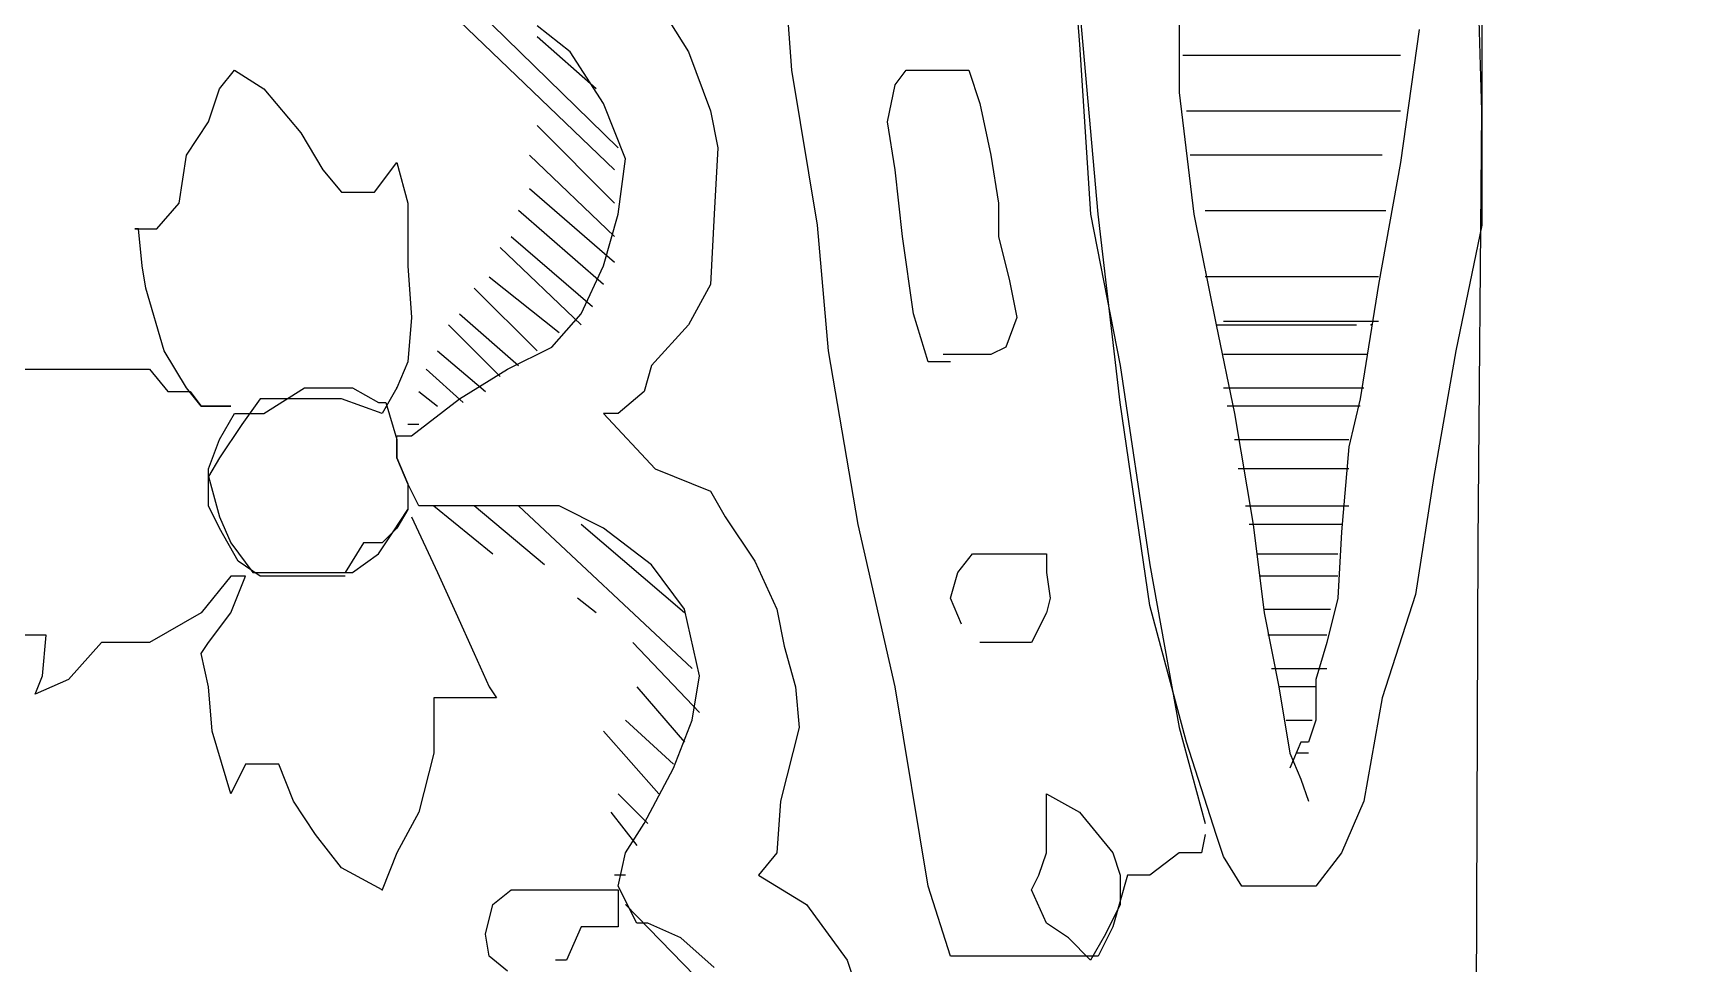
# Model space of a CAD drawing. Extents: x 747954 to 748544, y 4317181 to 4318208.
# Drawn here: x 747981.075 to 747985.585, y 4318038.08 to 4318040.6 of the extents above; entities that cross this region are included whole.
import ezdxf

# ---------------------------------------------------------------- set-up
doc = ezdxf.new("R2010")
doc.units = 0
doc.layers.get('0').update_dxf_attribs({"linetype": 'CONTINUOUS'})

msp = doc.modelspace()

# ---------------------------------------------------------------- linework, layer by layer
at = {"color": 0, "linetype": 'CONTINUOUS'}
for p, q in [((747985, 4318040.39), (747984.97, 4318041.39)), ((747985, 4318040.39), (747984.97, 4318041.39)), ((747983.87, 4318041.06), (747983.91, 4318040.57)), ((747983.87, 4318041.06), (747983.91, 4318040.57)), ((747983.13, 4318040.5), (747983.1, 4318040.92)), ((747983.13, 4318040.5), (747983.1, 4318040.92)), ((747985, 4318040.85), (747985, 4318040.44)), ((747985, 4318040.85), (747985, 4318040.44)), ((747984.18, 4318040.78), (747984.18, 4318040.44)), ((747984.18, 4318040.78), (747984.18, 4318040.44)), ((747982.65, 4318040.23), (747982.16, 4318040.7)), ((747982.65, 4318040.23), (747982.16, 4318040.7)), ((747982.24, 4318040.7), (747982.66, 4318040.29)), ((747982.24, 4318040.7), (747982.66, 4318040.29)), ((747983.96, 4318040.11), (747983.91, 4318040.68)), ((747983.96, 4318040.11), (747983.91, 4318040.68)), ((747982.53, 4318040.55), (747982.44, 4318040.62)), ((747982.53, 4318040.55), (747982.44, 4318040.62)), ((747982.8, 4318040.63), (747982.85, 4318040.55)), ((747982.8, 4318040.63), (747982.85, 4318040.55)), ((747984.83, 4318040.61), (747984.78, 4318040.25)), ((747984.83, 4318040.61), (747984.78, 4318040.25)), ((747982.6, 4318040.45), (747982.44, 4318040.59)), ((747982.6, 4318040.45), (747982.44, 4318040.59)), ((747983.91, 4318040.57), (747983.94, 4318040.11)), ((747983.91, 4318040.57), (747983.94, 4318040.11)), ((747982.62, 4318040.41), (747982.53, 4318040.55)), ((747982.62, 4318040.41), (747982.53, 4318040.55)), ((747982.85, 4318040.55), (747982.91, 4318040.39)), ((747982.85, 4318040.55), (747982.91, 4318040.39)), ((747984.51, 4318040.54), (747984.19, 4318040.54)), ((747984.51, 4318040.54), (747984.19, 4318040.54)), ((747984.78, 4318040.54), (747984.51, 4318040.54)), ((747984.78, 4318040.54), (747984.51, 4318040.54)), ((747981.58, 4318040.45), (747981.62, 4318040.5)), ((747981.58, 4318040.45), (747981.62, 4318040.5)), ((747981.62, 4318040.5), (747981.7, 4318040.45)), ((747981.62, 4318040.5), (747981.7, 4318040.45)), ((747983.2, 4318040.08), (747983.13, 4318040.5)), ((747983.2, 4318040.08), (747983.13, 4318040.5)), ((747983.41, 4318040.46), (747983.44, 4318040.5)), ((747983.41, 4318040.46), (747983.44, 4318040.5)), ((747983.44, 4318040.5), (747983.49, 4318040.5)), ((747983.44, 4318040.5), (747983.49, 4318040.5)), ((747983.49, 4318040.5), (747983.54, 4318040.5)), ((747983.49, 4318040.5), (747983.54, 4318040.5)), ((747983.54, 4318040.5), (747983.61, 4318040.5)), ((747983.54, 4318040.5), (747983.61, 4318040.5)), ((747983.61, 4318040.5), (747983.64, 4318040.41)), ((747983.61, 4318040.5), (747983.64, 4318040.41)), ((747981.55, 4318040.36), (747981.58, 4318040.45)), ((747981.55, 4318040.36), (747981.58, 4318040.45)), ((747981.7, 4318040.45), (747981.8, 4318040.33)), ((747981.7, 4318040.45), (747981.8, 4318040.33)), ((747983.39, 4318040.36), (747983.41, 4318040.46)), ((747983.39, 4318040.36), (747983.41, 4318040.46)), ((747984.18, 4318040.44), (747984.22, 4318040.11)), ((747984.18, 4318040.44), (747984.22, 4318040.11)), ((747985, 4318040.44), (747985, 4318040.08)), ((747985, 4318040.44), (747985, 4318040.08)), ((747982.68, 4318040.26), (747982.62, 4318040.41)), ((747982.68, 4318040.26), (747982.62, 4318040.41)), ((747982.91, 4318040.39), (747982.93, 4318040.29)), ((747982.91, 4318040.39), (747982.93, 4318040.29)), ((747983.64, 4318040.41), (747983.67, 4318040.27)), ((747983.64, 4318040.41), (747983.67, 4318040.27)), ((747984.2, 4318040.39), (747984.5, 4318040.39)), ((747984.2, 4318040.39), (747984.5, 4318040.39)), ((747984.5, 4318040.39), (747984.66, 4318040.39)), ((747984.5, 4318040.39), (747984.66, 4318040.39)), ((747984.66, 4318040.39), (747984.78, 4318040.39)), ((747984.66, 4318040.39), (747984.78, 4318040.39)), ((747984.99, 4318039.22), (747985, 4318040.39)), ((747984.99, 4318039.22), (747985, 4318040.39)), ((747981.49, 4318040.27), (747981.55, 4318040.36)), ((747981.49, 4318040.27), (747981.55, 4318040.36)), ((747981.8, 4318040.33), (747981.86, 4318040.23)), ((747981.8, 4318040.33), (747981.86, 4318040.23)), ((747982.44, 4318040.35), (747982.65, 4318040.14)), ((747982.44, 4318040.35), (747982.65, 4318040.14)), ((747983.41, 4318040.23), (747983.39, 4318040.36)), ((747983.41, 4318040.23), (747983.39, 4318040.36)), ((747982.93, 4318040.29), (747982.92, 4318040.11)), ((747982.93, 4318040.29), (747982.92, 4318040.11)), ((747981.47, 4318040.14), (747981.49, 4318040.27)), ((747981.47, 4318040.14), (747981.49, 4318040.27)), ((747982, 4318040.17), (747982.06, 4318040.25)), ((747982, 4318040.17), (747982.06, 4318040.25)), ((747982.06, 4318040.25), (747982.09, 4318040.14)), ((747982.06, 4318040.25), (747982.09, 4318040.14)), ((747982.65, 4318040.05), (747982.42, 4318040.27)), ((747982.65, 4318040.05), (747982.42, 4318040.27)), ((747982.66, 4318040.11), (747982.68, 4318040.26)), ((747982.66, 4318040.11), (747982.68, 4318040.26)), ((747983.67, 4318040.27), (747983.69, 4318040.14)), ((747983.67, 4318040.27), (747983.69, 4318040.14)), ((747984.33, 4318040.27), (747984.21, 4318040.27)), ((747984.33, 4318040.27), (747984.21, 4318040.27)), ((747984.54, 4318040.27), (747984.33, 4318040.27)), ((747984.54, 4318040.27), (747984.33, 4318040.27)), ((747984.73, 4318040.27), (747984.54, 4318040.27)), ((747984.73, 4318040.27), (747984.54, 4318040.27)), ((747984.78, 4318040.25), (747984.72, 4318039.92)), ((747984.78, 4318040.25), (747984.72, 4318039.92)), ((747981.86, 4318040.23), (747981.91, 4318040.17)), ((747981.86, 4318040.23), (747981.91, 4318040.17)), ((747983.43, 4318040.05), (747983.41, 4318040.23)), ((747983.43, 4318040.05), (747983.41, 4318040.23)), ((747981.91, 4318040.17), (747981.95, 4318040.17)), ((747981.91, 4318040.17), (747981.95, 4318040.17)), ((747981.95, 4318040.17), (747982, 4318040.17)), ((747981.95, 4318040.17), (747982, 4318040.17)), ((747982.42, 4318040.18), (747982.65, 4318039.98)), ((747982.42, 4318040.18), (747982.65, 4318039.98)), ((747981.41, 4318040.07), (747981.47, 4318040.14)), ((747981.41, 4318040.07), (747981.47, 4318040.14)), ((747982.09, 4318040.14), (747982.09, 4318039.97)), ((747982.09, 4318040.14), (747982.09, 4318039.97)), ((747982.62, 4318039.92), (747982.39, 4318040.12)), ((747982.62, 4318039.92), (747982.39, 4318040.12)), ((747982.62, 4318039.97), (747982.66, 4318040.11)), ((747982.62, 4318039.97), (747982.66, 4318040.11)), ((747982.92, 4318040.11), (747982.91, 4318039.92)), ((747982.92, 4318040.11), (747982.91, 4318039.92)), ((747983.69, 4318040.14), (747983.69, 4318040.05)), ((747983.69, 4318040.14), (747983.69, 4318040.05)), ((747983.94, 4318040.11), (747984.02, 4318039.7)), ((747983.94, 4318040.11), (747984.02, 4318039.7)), ((747984.02, 4318039.6), (747983.96, 4318040.11)), ((747984.02, 4318039.6), (747983.96, 4318040.11)), ((747984.22, 4318040.11), (747984.28, 4318039.81)), ((747984.22, 4318040.11), (747984.28, 4318039.81)), ((747984.25, 4318040.12), (747984.47, 4318040.12)), ((747984.25, 4318040.12), (747984.47, 4318040.12)), ((747984.47, 4318040.12), (747984.62, 4318040.12)), ((747984.47, 4318040.12), (747984.62, 4318040.12)), ((747984.62, 4318040.12), (747984.74, 4318040.12)), ((747984.62, 4318040.12), (747984.74, 4318040.12)), ((747981.36, 4318040.07), (747981.35, 4318040.07)), ((747981.35, 4318040.07), (747981.41, 4318040.07)), ((747981.36, 4318040.07), (747981.35, 4318040.07)), ((747981.35, 4318040.07), (747981.41, 4318040.07)), ((747981.37, 4318039.97), (747981.36, 4318040.07)), ((747981.37, 4318039.97), (747981.36, 4318040.07)), ((747983.23, 4318039.74), (747983.2, 4318040.08)), ((747983.23, 4318039.74), (747983.2, 4318040.08)), ((747985, 4318040.08), (747984.93, 4318039.74)), ((747985, 4318040.08), (747984.93, 4318039.74)), ((747982.56, 4318039.81), (747982.34, 4318040.02)), ((747982.56, 4318039.81), (747982.34, 4318040.02)), ((747982.37, 4318040.05), (747982.59, 4318039.86)), ((747982.37, 4318040.05), (747982.59, 4318039.86)), ((747983.46, 4318039.84), (747983.43, 4318040.05)), ((747983.46, 4318039.84), (747983.43, 4318040.05)), ((747983.69, 4318040.05), (747983.72, 4318039.93)), ((747983.69, 4318040.05), (747983.72, 4318039.93)), ((747981.38, 4318039.91), (747981.37, 4318039.97)), ((747981.38, 4318039.91), (747981.37, 4318039.97)), ((747982.09, 4318039.97), (747982.1, 4318039.83)), ((747982.09, 4318039.97), (747982.1, 4318039.83)), ((747982.56, 4318039.84), (747982.62, 4318039.97)), ((747982.56, 4318039.84), (747982.62, 4318039.97)), ((747982.31, 4318039.94), (747982.5, 4318039.79)), ((747982.31, 4318039.94), (747982.5, 4318039.79)), ((747983.72, 4318039.93), (747983.74, 4318039.83)), ((747983.72, 4318039.93), (747983.74, 4318039.83)), ((747984.36, 4318039.94), (747984.25, 4318039.94)), ((747984.36, 4318039.94), (747984.25, 4318039.94)), ((747984.51, 4318039.94), (747984.36, 4318039.94)), ((747984.51, 4318039.94), (747984.36, 4318039.94)), ((747984.72, 4318039.94), (747984.51, 4318039.94)), ((747984.72, 4318039.94), (747984.51, 4318039.94)), ((747981.43, 4318039.74), (747981.38, 4318039.91)), ((747981.43, 4318039.74), (747981.38, 4318039.91)), ((747982.44, 4318039.74), (747982.27, 4318039.91)), ((747982.44, 4318039.74), (747982.27, 4318039.91)), ((747982.91, 4318039.92), (747982.85, 4318039.81)), ((747982.91, 4318039.92), (747982.85, 4318039.81)), ((747984.72, 4318039.92), (747984.67, 4318039.61)), ((747984.72, 4318039.92), (747984.67, 4318039.61)), ((747982.23, 4318039.84), (747982.39, 4318039.7)), ((747982.23, 4318039.84), (747982.39, 4318039.7)), ((747982.48, 4318039.75), (747982.56, 4318039.84)), ((747982.48, 4318039.75), (747982.56, 4318039.84)), ((747983.5, 4318039.71), (747983.46, 4318039.84)), ((747983.5, 4318039.71), (747983.46, 4318039.84)), ((747982.1, 4318039.83), (747982.09, 4318039.71)), ((747982.1, 4318039.83), (747982.09, 4318039.71)), ((747982.34, 4318039.67), (747982.2, 4318039.81)), ((747982.34, 4318039.67), (747982.2, 4318039.81)), ((747982.85, 4318039.81), (747982.75, 4318039.7)), ((747982.85, 4318039.81), (747982.75, 4318039.7)), ((747983.74, 4318039.83), (747983.71, 4318039.75)), ((747983.74, 4318039.83), (747983.71, 4318039.75)), ((747984.28, 4318039.81), (747984.33, 4318039.57)), ((747984.28, 4318039.81), (747984.66, 4318039.81)), ((747984.28, 4318039.81), (747984.33, 4318039.57)), ((747984.28, 4318039.81), (747984.66, 4318039.81)), ((747984.3, 4318039.82), (747984.46, 4318039.82)), ((747984.3, 4318039.82), (747984.46, 4318039.82)), ((747984.46, 4318039.82), (747984.55, 4318039.82)), ((747984.46, 4318039.82), (747984.55, 4318039.82)), ((747984.55, 4318039.82), (747984.72, 4318039.82)), ((747984.55, 4318039.82), (747984.72, 4318039.82)), ((747982.36, 4318039.69), (747982.48, 4318039.75)), ((747982.36, 4318039.69), (747982.48, 4318039.75)), ((747983.71, 4318039.75), (747983.67, 4318039.73)), ((747983.71, 4318039.75), (747983.67, 4318039.73)), ((747981.49, 4318039.64), (747981.43, 4318039.74)), ((747981.49, 4318039.64), (747981.43, 4318039.74)), ((747982.09, 4318039.71), (747982.06, 4318039.64)), ((747982.09, 4318039.71), (747982.06, 4318039.64)), ((747982.17, 4318039.74), (747982.3, 4318039.63)), ((747982.17, 4318039.74), (747982.3, 4318039.63)), ((747982.75, 4318039.7), (747982.73, 4318039.63)), ((747982.75, 4318039.7), (747982.73, 4318039.63)), ((747983.31, 4318039.27), (747983.23, 4318039.74)), ((747983.31, 4318039.27), (747983.23, 4318039.74)), ((747983.56, 4318039.71), (747983.5, 4318039.71)), ((747983.56, 4318039.71), (747983.5, 4318039.71)), ((747983.61, 4318039.73), (747983.54, 4318039.73)), ((747983.61, 4318039.73), (747983.54, 4318039.73)), ((747983.67, 4318039.73), (747983.61, 4318039.73)), ((747983.67, 4318039.73), (747983.61, 4318039.73)), ((747984.02, 4318039.7), (747984.1, 4318039.16)), ((747984.02, 4318039.7), (747984.1, 4318039.16)), ((747984.69, 4318039.73), (747984.3, 4318039.73)), ((747984.69, 4318039.73), (747984.3, 4318039.73)), ((747984.93, 4318039.74), (747984.87, 4318039.4)), ((747984.93, 4318039.74), (747984.87, 4318039.4)), ((747981.02, 4318039.69), (747981.19, 4318039.69)), ((747981.02, 4318039.69), (747981.19, 4318039.69)), ((747981.19, 4318039.69), (747981.32, 4318039.69)), ((747981.19, 4318039.69), (747981.32, 4318039.69)), ((747981.32, 4318039.69), (747981.39, 4318039.69)), ((747981.32, 4318039.69), (747981.39, 4318039.69)), ((747981.39, 4318039.69), (747981.44, 4318039.63)), ((747981.39, 4318039.69), (747981.44, 4318039.63)), ((747982.24, 4318039.6), (747982.14, 4318039.69)), ((747982.24, 4318039.6), (747982.14, 4318039.69)), ((747982.23, 4318039.61), (747982.36, 4318039.69)), ((747982.23, 4318039.61), (747982.36, 4318039.69)), ((747981.44, 4318039.63), (747981.5, 4318039.63)), ((747981.44, 4318039.63), (747981.5, 4318039.63)), ((747981.53, 4318039.59), (747981.49, 4318039.64)), ((747981.53, 4318039.59), (747981.49, 4318039.64)), ((747981.5, 4318039.63), (747981.53, 4318039.59)), ((747981.5, 4318039.63), (747981.53, 4318039.59)), ((747981.69, 4318039.61), (747981.64, 4318039.54)), ((747981.69, 4318039.61), (747981.64, 4318039.54)), ((747981.76, 4318039.61), (747981.69, 4318039.61)), ((747981.76, 4318039.61), (747981.69, 4318039.61)), ((747981.7, 4318039.57), (747981.81, 4318039.64)), ((747981.7, 4318039.57), (747981.81, 4318039.64)), ((747981.84, 4318039.61), (747981.76, 4318039.61)), ((747981.84, 4318039.61), (747981.76, 4318039.61)), ((747981.81, 4318039.64), (747981.85, 4318039.64)), ((747981.81, 4318039.64), (747981.85, 4318039.64)), ((747981.91, 4318039.61), (747981.84, 4318039.61)), ((747981.91, 4318039.61), (747981.84, 4318039.61)), ((747981.85, 4318039.64), (747981.94, 4318039.64)), ((747981.85, 4318039.64), (747981.94, 4318039.64)), ((747982.02, 4318039.57), (747981.91, 4318039.61)), ((747982.02, 4318039.57), (747981.91, 4318039.61)), ((747981.94, 4318039.64), (747982.01, 4318039.6)), ((747981.94, 4318039.64), (747982.01, 4318039.6)), ((747982.06, 4318039.64), (747982.02, 4318039.57)), ((747982.06, 4318039.64), (747982.02, 4318039.57)), ((747982.1, 4318039.51), (747982.23, 4318039.61)), ((747982.1, 4318039.51), (747982.23, 4318039.61)), ((747982.12, 4318039.63), (747982.17, 4318039.59)), ((747982.12, 4318039.63), (747982.17, 4318039.59)), ((747982.73, 4318039.63), (747982.66, 4318039.57)), ((747982.73, 4318039.63), (747982.66, 4318039.57)), ((747984.3, 4318039.64), (747984.68, 4318039.64)), ((747984.3, 4318039.64), (747984.68, 4318039.64)), ((747984.67, 4318039.61), (747984.64, 4318039.48)), ((747984.67, 4318039.61), (747984.64, 4318039.48)), ((747981.53, 4318039.59), (747981.58, 4318039.59)), ((747981.61, 4318039.59), (747981.53, 4318039.59)), ((747981.53, 4318039.59), (747981.58, 4318039.59)), ((747981.61, 4318039.59), (747981.53, 4318039.59)), ((747981.58, 4318039.59), (747981.61, 4318039.59)), ((747981.58, 4318039.59), (747981.61, 4318039.59)), ((747981.58, 4318039.5), (747981.62, 4318039.57)), ((747981.58, 4318039.5), (747981.62, 4318039.57)), ((747981.62, 4318039.57), (747981.7, 4318039.57)), ((747981.62, 4318039.57), (747981.7, 4318039.57)), ((747982.01, 4318039.6), (747982.03, 4318039.6)), ((747982.01, 4318039.6), (747982.03, 4318039.6)), ((747982.03, 4318039.6), (747982.06, 4318039.5)), ((747982.03, 4318039.6), (747982.06, 4318039.5)), ((747982.66, 4318039.57), (747982.62, 4318039.57)), ((747982.62, 4318039.57), (747982.76, 4318039.42)), ((747982.66, 4318039.57), (747982.62, 4318039.57)), ((747982.62, 4318039.57), (747982.76, 4318039.42)), ((747984.1, 4318039.05), (747984.02, 4318039.6)), ((747984.1, 4318039.05), (747984.02, 4318039.6)), ((747984.67, 4318039.59), (747984.31, 4318039.59)), ((747984.67, 4318039.59), (747984.31, 4318039.59)), ((747984.33, 4318039.57), (747984.38, 4318039.27)), ((747984.33, 4318039.57), (747984.38, 4318039.27)), ((747981.64, 4318039.54), (747981.58, 4318039.45)), ((747981.64, 4318039.54), (747981.58, 4318039.45)), ((747982.12, 4318039.54), (747982.09, 4318039.54)), ((747982.12, 4318039.54), (747982.09, 4318039.54)), ((747981.55, 4318039.42), (747981.58, 4318039.5)), ((747981.55, 4318039.42), (747981.58, 4318039.5)), ((747982.06, 4318039.51), (747982.1, 4318039.51)), ((747982.06, 4318039.45), (747982.06, 4318039.51)), ((747982.06, 4318039.51), (747982.1, 4318039.51)), ((747982.06, 4318039.45), (747982.06, 4318039.51)), ((747982.06, 4318039.5), (747982.06, 4318039.45)), ((747982.06, 4318039.5), (747982.06, 4318039.45)), ((747984.33, 4318039.5), (747984.64, 4318039.5)), ((747984.33, 4318039.5), (747984.64, 4318039.5)), ((747984.64, 4318039.48), (747984.62, 4318039.25)), ((747984.64, 4318039.48), (747984.62, 4318039.25)), ((747981.58, 4318039.45), (747981.55, 4318039.4)), ((747981.58, 4318039.45), (747981.55, 4318039.4)), ((747982.09, 4318039.38), (747982.06, 4318039.45)), ((747982.06, 4318039.45), (747982.09, 4318039.38)), ((747982.09, 4318039.38), (747982.06, 4318039.45)), ((747982.06, 4318039.45), (747982.09, 4318039.38)), ((747981.55, 4318039.32), (747981.55, 4318039.42)), ((747981.55, 4318039.32), (747981.55, 4318039.42)), ((747981.55, 4318039.4), (747981.58, 4318039.29)), ((747981.55, 4318039.4), (747981.58, 4318039.29)), ((747982.76, 4318039.42), (747982.91, 4318039.36)), ((747982.76, 4318039.42), (747982.91, 4318039.36)), ((747984.64, 4318039.42), (747984.34, 4318039.42)), ((747984.64, 4318039.42), (747984.34, 4318039.42)), ((747984.87, 4318039.4), (747984.82, 4318039.08)), ((747984.87, 4318039.4), (747984.82, 4318039.08)), ((747982.12, 4318039.32), (747982.09, 4318039.38)), ((747982.09, 4318039.38), (747982.09, 4318039.31)), ((747982.12, 4318039.32), (747982.09, 4318039.38)), ((747982.09, 4318039.38), (747982.09, 4318039.31)), ((747982.91, 4318039.36), (747982.95, 4318039.29)), ((747982.91, 4318039.36), (747982.95, 4318039.29)), ((747981.58, 4318039.26), (747981.55, 4318039.32)), ((747981.58, 4318039.26), (747981.55, 4318039.32)), ((747982.05, 4318039.25), (747982.09, 4318039.31)), ((747982.05, 4318039.25), (747982.09, 4318039.31)), ((747982.09, 4318039.31), (747982.06, 4318039.26)), ((747982.09, 4318039.31), (747982.06, 4318039.26)), ((747982.2, 4318039.32), (747982.12, 4318039.32)), ((747982.2, 4318039.32), (747982.12, 4318039.32)), ((747982.16, 4318039.32), (747982.32, 4318039.19)), ((747982.16, 4318039.32), (747982.32, 4318039.19)), ((747982.3, 4318039.32), (747982.2, 4318039.32)), ((747982.3, 4318039.32), (747982.2, 4318039.32)), ((747982.46, 4318039.16), (747982.27, 4318039.32)), ((747982.46, 4318039.16), (747982.27, 4318039.32)), ((747982.39, 4318039.32), (747982.3, 4318039.32)), ((747982.39, 4318039.32), (747982.3, 4318039.32)), ((747982.5, 4318039.32), (747982.39, 4318039.32)), ((747982.39, 4318039.32), (747982.86, 4318038.88)), ((747982.5, 4318039.32), (747982.39, 4318039.32)), ((747982.39, 4318039.32), (747982.86, 4318038.88)), ((747982.62, 4318039.26), (747982.5, 4318039.32)), ((747982.62, 4318039.26), (747982.5, 4318039.32)), ((747984.36, 4318039.32), (747984.64, 4318039.32)), ((747984.36, 4318039.32), (747984.64, 4318039.32)), ((747981.58, 4318039.29), (747981.61, 4318039.22)), ((747981.58, 4318039.29), (747981.61, 4318039.22)), ((747981.63, 4318039.17), (747981.58, 4318039.26)), ((747981.63, 4318039.17), (747981.58, 4318039.26)), ((747982.01, 4318039.19), (747982.05, 4318039.25)), ((747982.01, 4318039.19), (747982.05, 4318039.25)), ((747982.06, 4318039.26), (747982.02, 4318039.22)), ((747982.06, 4318039.26), (747982.02, 4318039.22)), ((747982.1, 4318039.29), (747982.17, 4318039.14)), ((747982.1, 4318039.29), (747982.17, 4318039.14)), ((747982.84, 4318039.03), (747982.56, 4318039.27)), ((747982.84, 4318039.03), (747982.56, 4318039.27)), ((747982.75, 4318039.16), (747982.62, 4318039.26)), ((747982.75, 4318039.16), (747982.62, 4318039.26)), ((747982.95, 4318039.29), (747983.03, 4318039.17)), ((747982.95, 4318039.29), (747983.03, 4318039.17)), ((747983.41, 4318038.83), (747983.31, 4318039.27)), ((747983.41, 4318038.83), (747983.31, 4318039.27)), ((747984.62, 4318039.27), (747984.37, 4318039.27)), ((747984.62, 4318039.27), (747984.37, 4318039.27)), ((747984.38, 4318039.27), (747984.41, 4318039.03)), ((747984.38, 4318039.27), (747984.41, 4318039.03)), ((747984.62, 4318039.25), (747984.61, 4318039.07)), ((747984.62, 4318039.25), (747984.61, 4318039.07)), ((747981.61, 4318039.22), (747981.67, 4318039.14)), ((747981.61, 4318039.22), (747981.67, 4318039.14)), ((747981.97, 4318039.22), (747981.92, 4318039.14)), ((747981.97, 4318039.22), (747981.92, 4318039.14)), ((747982.02, 4318039.22), (747981.97, 4318039.22)), ((747982.02, 4318039.22), (747981.97, 4318039.22)), ((747984.98, 4318036.36), (747984.99, 4318039.22)), ((747984.98, 4318036.36), (747984.99, 4318039.22)), ((747981.69, 4318039.13), (747981.63, 4318039.17)), ((747981.69, 4318039.13), (747981.63, 4318039.17)), ((747981.94, 4318039.14), (747982.01, 4318039.19)), ((747981.94, 4318039.14), (747982.01, 4318039.19)), ((747982.84, 4318039.04), (747982.75, 4318039.16)), ((747982.84, 4318039.04), (747982.75, 4318039.16)), ((747983.03, 4318039.17), (747983.09, 4318039.04)), ((747983.03, 4318039.17), (747983.09, 4318039.04)), ((747983.58, 4318039.14), (747983.62, 4318039.19)), ((747983.58, 4318039.14), (747983.62, 4318039.19)), ((747983.62, 4318039.19), (747983.68, 4318039.19)), ((747983.62, 4318039.19), (747983.68, 4318039.19)), ((747983.68, 4318039.19), (747983.76, 4318039.19)), ((747983.68, 4318039.19), (747983.76, 4318039.19)), ((747983.76, 4318039.19), (747983.82, 4318039.19)), ((747983.76, 4318039.19), (747983.82, 4318039.19)), ((747983.82, 4318039.19), (747983.82, 4318039.14)), ((747983.82, 4318039.19), (747983.82, 4318039.14)), ((747984.1, 4318039.16), (747984.18, 4318038.72)), ((747984.1, 4318039.16), (747984.18, 4318038.72)), ((747984.39, 4318039.19), (747984.61, 4318039.19)), ((747984.39, 4318039.19), (747984.61, 4318039.19)), ((747981.61, 4318039.13), (747981.53, 4318039.03)), ((747981.61, 4318039.13), (747981.53, 4318039.03)), ((747981.61, 4318039.03), (747981.65, 4318039.13)), ((747981.65, 4318039.13), (747981.61, 4318039.13)), ((747981.61, 4318039.03), (747981.65, 4318039.13)), ((747981.65, 4318039.13), (747981.61, 4318039.13)), ((747981.67, 4318039.14), (747981.76, 4318039.14)), ((747981.67, 4318039.14), (747981.76, 4318039.14)), ((747981.76, 4318039.13), (747981.69, 4318039.13)), ((747981.76, 4318039.13), (747981.69, 4318039.13)), ((747981.76, 4318039.14), (747981.85, 4318039.14)), ((747981.76, 4318039.14), (747981.85, 4318039.14)), ((747981.84, 4318039.13), (747981.76, 4318039.13)), ((747981.84, 4318039.13), (747981.76, 4318039.13)), ((747981.92, 4318039.13), (747981.84, 4318039.13)), ((747981.92, 4318039.13), (747981.84, 4318039.13)), ((747981.85, 4318039.14), (747981.94, 4318039.14)), ((747981.85, 4318039.14), (747981.94, 4318039.14)), ((747982.17, 4318039.14), (747982.22, 4318039.03)), ((747982.17, 4318039.14), (747982.22, 4318039.03)), ((747983.56, 4318039.07), (747983.58, 4318039.14)), ((747983.56, 4318039.07), (747983.58, 4318039.14)), ((747983.82, 4318039.14), (747983.83, 4318039.07)), ((747983.82, 4318039.14), (747983.83, 4318039.07)), ((747984.61, 4318039.13), (747984.4, 4318039.13)), ((747984.61, 4318039.13), (747984.4, 4318039.13)), ((747982.6, 4318039.03), (747982.55, 4318039.07)), ((747982.6, 4318039.03), (747982.55, 4318039.07)), ((747983.59, 4318039), (747983.56, 4318039.07)), ((747983.59, 4318039), (747983.56, 4318039.07)), ((747983.83, 4318039.07), (747983.82, 4318039.03)), ((747983.83, 4318039.07), (747983.82, 4318039.03)), ((747984.61, 4318039.07), (747984.58, 4318038.95)), ((747984.61, 4318039.07), (747984.58, 4318038.95)), ((747984.82, 4318039.08), (747984.73, 4318038.8)), ((747984.82, 4318039.08), (747984.73, 4318038.8)), ((747981.53, 4318039.03), (747981.39, 4318038.95)), ((747981.53, 4318039.03), (747981.39, 4318038.95)), ((747981.55, 4318038.95), (747981.61, 4318039.03)), ((747981.55, 4318038.95), (747981.61, 4318039.03)), ((747982.22, 4318039.03), (747982.27, 4318038.92)), ((747982.22, 4318039.03), (747982.27, 4318038.92)), ((747982.88, 4318038.86), (747982.84, 4318039.04)), ((747982.88, 4318038.86), (747982.84, 4318039.04)), ((747983.09, 4318039.04), (747983.11, 4318038.94)), ((747983.09, 4318039.04), (747983.11, 4318038.94)), ((747983.82, 4318039.03), (747983.78, 4318038.95)), ((747983.82, 4318039.03), (747983.78, 4318038.95)), ((747984.2, 4318038.68), (747984.1, 4318039.05)), ((747984.2, 4318038.68), (747984.1, 4318039.05)), ((747984.41, 4318039.04), (747984.59, 4318039.04)), ((747984.41, 4318039.04), (747984.59, 4318039.04)), ((747984.41, 4318039.03), (747984.45, 4318038.83)), ((747984.41, 4318039.03), (747984.45, 4318038.83)), ((747981.11, 4318038.97), (747980.94, 4318038.97)), ((747981.11, 4318038.97), (747980.94, 4318038.97)), ((747981.1, 4318038.86), (747981.11, 4318038.97)), ((747981.1, 4318038.86), (747981.11, 4318038.97)), ((747981.26, 4318038.95), (747981.17, 4318038.85)), ((747981.26, 4318038.95), (747981.17, 4318038.85)), ((747981.39, 4318038.95), (747981.26, 4318038.95)), ((747981.39, 4318038.95), (747981.26, 4318038.95)), ((747981.53, 4318038.92), (747981.55, 4318038.95)), ((747981.53, 4318038.92), (747981.55, 4318038.95)), ((747982.88, 4318038.76), (747982.7, 4318038.95)), ((747982.88, 4318038.76), (747982.7, 4318038.95)), ((747983.11, 4318038.94), (747983.14, 4318038.83)), ((747983.11, 4318038.94), (747983.14, 4318038.83)), ((747983.68, 4318038.95), (747983.64, 4318038.95)), ((747983.68, 4318038.95), (747983.64, 4318038.95)), ((747983.74, 4318038.95), (747983.68, 4318038.95)), ((747983.74, 4318038.95), (747983.68, 4318038.95)), ((747983.78, 4318038.95), (747983.74, 4318038.95)), ((747983.78, 4318038.95), (747983.74, 4318038.95)), ((747984.58, 4318038.97), (747984.42, 4318038.97)), ((747984.58, 4318038.97), (747984.42, 4318038.97)), ((747984.58, 4318038.95), (747984.55, 4318038.85)), ((747984.58, 4318038.95), (747984.55, 4318038.85)), ((747981.55, 4318038.83), (747981.53, 4318038.92)), ((747981.55, 4318038.83), (747981.53, 4318038.92)), ((747982.27, 4318038.92), (747982.31, 4318038.83)), ((747982.27, 4318038.92), (747982.31, 4318038.83)), ((747981.08, 4318038.81), (747981.1, 4318038.86)), ((747981.08, 4318038.81), (747981.1, 4318038.86)), ((747981.17, 4318038.85), (747981.08, 4318038.81)), ((747981.17, 4318038.85), (747981.08, 4318038.81)), ((747982.86, 4318038.74), (747982.88, 4318038.86)), ((747982.86, 4318038.74), (747982.88, 4318038.86)), ((747984.43, 4318038.88), (747984.58, 4318038.88)), ((747984.43, 4318038.88), (747984.58, 4318038.88)), ((747984.55, 4318038.85), (747984.55, 4318038.74)), ((747984.55, 4318038.85), (747984.55, 4318038.74)), ((747981.56, 4318038.71), (747981.55, 4318038.83)), ((747981.56, 4318038.71), (747981.55, 4318038.83)), ((747982.25, 4318038.8), (747982.16, 4318038.8)), ((747982.16, 4318038.8), (747982.16, 4318038.65)), ((747982.25, 4318038.8), (747982.16, 4318038.8)), ((747982.16, 4318038.8), (747982.16, 4318038.65)), ((747982.33, 4318038.8), (747982.25, 4318038.8)), ((747982.33, 4318038.8), (747982.25, 4318038.8)), ((747982.31, 4318038.83), (747982.33, 4318038.8)), ((747982.31, 4318038.83), (747982.33, 4318038.8)), ((747982.71, 4318038.83), (747982.84, 4318038.68)), ((747982.71, 4318038.83), (747982.84, 4318038.68)), ((747983.14, 4318038.83), (747983.15, 4318038.72)), ((747983.14, 4318038.83), (747983.15, 4318038.72)), ((747983.5, 4318038.29), (747983.41, 4318038.83)), ((747983.5, 4318038.29), (747983.41, 4318038.83)), ((747984.45, 4318038.83), (747984.48, 4318038.65)), ((747984.55, 4318038.83), (747984.45, 4318038.83)), ((747984.45, 4318038.83), (747984.48, 4318038.65)), ((747984.55, 4318038.83), (747984.45, 4318038.83)), ((747984.73, 4318038.8), (747984.68, 4318038.52)), ((747984.73, 4318038.8), (747984.68, 4318038.52)), ((747981.61, 4318038.54), (747981.56, 4318038.71)), ((747981.61, 4318038.54), (747981.56, 4318038.71)), ((747982.62, 4318038.71), (747982.77, 4318038.54)), ((747982.62, 4318038.71), (747982.77, 4318038.54)), ((747982.81, 4318038.62), (747982.68, 4318038.74)), ((747982.81, 4318038.62), (747982.68, 4318038.74)), ((747982.81, 4318038.61), (747982.86, 4318038.74)), ((747982.81, 4318038.61), (747982.86, 4318038.74)), ((747983.15, 4318038.72), (747983.1, 4318038.52)), ((747983.15, 4318038.72), (747983.1, 4318038.52)), ((747984.18, 4318038.72), (747984.25, 4318038.46)), ((747984.18, 4318038.72), (747984.25, 4318038.46)), ((747984.47, 4318038.74), (747984.54, 4318038.74)), ((747984.47, 4318038.74), (747984.54, 4318038.74)), ((747984.55, 4318038.74), (747984.53, 4318038.68)), ((747984.55, 4318038.74), (747984.53, 4318038.68)), ((747984.28, 4318038.43), (747984.2, 4318038.68)), ((747984.28, 4318038.43), (747984.2, 4318038.68)), ((747984.51, 4318038.68), (747984.48, 4318038.61)), ((747984.51, 4318038.68), (747984.48, 4318038.61)), ((747984.53, 4318038.68), (747984.51, 4318038.68)), ((747984.53, 4318038.68), (747984.51, 4318038.68)), ((747981.65, 4318038.62), (747981.61, 4318038.54)), ((747981.65, 4318038.62), (747981.61, 4318038.54)), ((747981.74, 4318038.62), (747981.65, 4318038.62)), ((747981.74, 4318038.62), (747981.65, 4318038.62)), ((747981.78, 4318038.52), (747981.74, 4318038.62)), ((747981.78, 4318038.52), (747981.74, 4318038.62)), ((747982.16, 4318038.65), (747982.12, 4318038.49)), ((747982.16, 4318038.65), (747982.12, 4318038.49)), ((747984.48, 4318038.65), (747984.51, 4318038.58)), ((747984.48, 4318038.65), (747984.51, 4318038.58)), ((747984.53, 4318038.65), (747984.5, 4318038.65)), ((747984.53, 4318038.65), (747984.5, 4318038.65)), ((747982.73, 4318038.46), (747982.81, 4318038.61)), ((747982.73, 4318038.46), (747982.81, 4318038.61)), ((747984.51, 4318038.58), (747984.53, 4318038.52)), ((747984.51, 4318038.58), (747984.53, 4318038.52)), ((747982.74, 4318038.46), (747982.66, 4318038.54)), ((747982.74, 4318038.46), (747982.66, 4318038.54)), ((747983.82, 4318038.54), (747983.91, 4318038.49)), ((747983.82, 4318038.49), (747983.82, 4318038.54)), ((747983.82, 4318038.54), (747983.91, 4318038.49)), ((747983.82, 4318038.49), (747983.82, 4318038.54)), ((747981.84, 4318038.43), (747981.78, 4318038.52)), ((747981.84, 4318038.43), (747981.78, 4318038.52)), ((747982.12, 4318038.49), (747982.06, 4318038.38)), ((747982.12, 4318038.49), (747982.06, 4318038.38)), ((747982.64, 4318038.49), (747982.71, 4318038.4)), ((747982.64, 4318038.49), (747982.71, 4318038.4)), ((747983.1, 4318038.52), (747983.09, 4318038.38)), ((747983.1, 4318038.52), (747983.09, 4318038.38)), ((747983.82, 4318038.43), (747983.82, 4318038.49)), ((747983.82, 4318038.43), (747983.82, 4318038.49)), ((747983.91, 4318038.49), (747984, 4318038.38)), ((747983.91, 4318038.49), (747984, 4318038.38)), ((747984.68, 4318038.52), (747984.62, 4318038.38)), ((747984.68, 4318038.52), (747984.62, 4318038.38)), ((747982.68, 4318038.38), (747982.73, 4318038.46)), ((747982.68, 4318038.38), (747982.73, 4318038.46)), ((747981.91, 4318038.34), (747981.84, 4318038.43)), ((747981.91, 4318038.34), (747981.84, 4318038.43)), ((747983.82, 4318038.38), (747983.82, 4318038.43)), ((747983.82, 4318038.38), (747983.82, 4318038.43)), ((747984.25, 4318038.43), (747984.24, 4318038.38)), ((747984.25, 4318038.43), (747984.24, 4318038.38)), ((747984.3, 4318038.37), (747984.28, 4318038.43)), ((747984.3, 4318038.37), (747984.28, 4318038.43)), ((747982.06, 4318038.38), (747982.02, 4318038.28)), ((747982.06, 4318038.38), (747982.02, 4318038.28)), ((747982.66, 4318038.29), (747982.68, 4318038.38)), ((747982.66, 4318038.29), (747982.68, 4318038.38)), ((747983.09, 4318038.38), (747983.04, 4318038.32)), ((747983.09, 4318038.38), (747983.04, 4318038.32)), ((747983.8, 4318038.32), (747983.82, 4318038.38)), ((747983.8, 4318038.32), (747983.82, 4318038.38)), ((747984, 4318038.38), (747984.02, 4318038.32)), ((747984, 4318038.38), (747984.02, 4318038.32)), ((747984.18, 4318038.38), (747984.1, 4318038.32)), ((747984.18, 4318038.38), (747984.1, 4318038.32)), ((747984.24, 4318038.38), (747984.18, 4318038.38)), ((747984.24, 4318038.38), (747984.18, 4318038.38)), ((747984.35, 4318038.29), (747984.3, 4318038.37)), ((747984.35, 4318038.29), (747984.3, 4318038.37)), ((747984.62, 4318038.38), (747984.55, 4318038.29)), ((747984.62, 4318038.38), (747984.55, 4318038.29)), ((747982.02, 4318038.28), (747981.91, 4318038.34)), ((747982.02, 4318038.28), (747981.91, 4318038.34)), ((747982.68, 4318038.32), (747982.65, 4318038.32)), ((747982.68, 4318038.32), (747982.65, 4318038.32)), ((747983.04, 4318038.32), (747983.17, 4318038.24)), ((747983.04, 4318038.32), (747983.17, 4318038.24)), ((747983.78, 4318038.28), (747983.8, 4318038.32)), ((747983.78, 4318038.28), (747983.8, 4318038.32)), ((747984.04, 4318038.32), (747984, 4318038.18)), ((747984.04, 4318038.32), (747984, 4318038.18)), ((747984.02, 4318038.32), (747984.02, 4318038.24)), ((747984.02, 4318038.32), (747984.02, 4318038.24)), ((747984.1, 4318038.32), (747984.04, 4318038.32)), ((747984.1, 4318038.32), (747984.04, 4318038.32)), ((747982.32, 4318038.24), (747982.37, 4318038.28)), ((747982.32, 4318038.24), (747982.37, 4318038.28)), ((747982.37, 4318038.28), (747982.45, 4318038.28)), ((747982.37, 4318038.28), (747982.45, 4318038.28)), ((747982.45, 4318038.28), (747982.52, 4318038.28)), ((747982.45, 4318038.28), (747982.52, 4318038.28)), ((747982.52, 4318038.28), (747982.56, 4318038.28)), ((747982.52, 4318038.28), (747982.56, 4318038.28)), ((747982.56, 4318038.28), (747982.62, 4318038.28)), ((747982.56, 4318038.28), (747982.62, 4318038.28)), ((747982.62, 4318038.28), (747982.65, 4318038.28)), ((747982.62, 4318038.28), (747982.65, 4318038.28)), ((747982.65, 4318038.28), (747982.66, 4318038.28)), ((747982.65, 4318038.28), (747982.66, 4318038.28)), ((747982.71, 4318038.19), (747982.66, 4318038.29)), ((747982.71, 4318038.19), (747982.66, 4318038.29)), ((747982.66, 4318038.28), (747982.66, 4318038.18)), ((747982.66, 4318038.28), (747982.66, 4318038.18)), ((747983.56, 4318038.1), (747983.5, 4318038.29)), ((747983.56, 4318038.1), (747983.5, 4318038.29)), ((747983.82, 4318038.19), (747983.78, 4318038.28)), ((747983.82, 4318038.19), (747983.78, 4318038.28)), ((747984.44, 4318038.29), (747984.35, 4318038.29)), ((747984.44, 4318038.29), (747984.35, 4318038.29)), ((747984.55, 4318038.29), (747984.44, 4318038.29)), ((747984.55, 4318038.29), (747984.44, 4318038.29)), ((747982.3, 4318038.16), (747982.32, 4318038.24)), ((747982.3, 4318038.16), (747982.32, 4318038.24)), ((747982.68, 4318038.24), (747983.04, 4318037.87)), ((747982.68, 4318038.24), (747983.04, 4318037.87)), ((747983.17, 4318038.24), (747983.28, 4318038.09)), ((747983.17, 4318038.24), (747983.28, 4318038.09)), ((747984.02, 4318038.24), (747983.98, 4318038.16)), ((747984.02, 4318038.24), (747983.98, 4318038.16)), ((747982.56, 4318038.18), (747982.52, 4318038.09)), ((747982.56, 4318038.18), (747982.52, 4318038.09)), ((747982.6, 4318038.18), (747982.56, 4318038.18)), ((747982.6, 4318038.18), (747982.56, 4318038.18)), ((747982.66, 4318038.18), (747982.6, 4318038.18)), ((747982.66, 4318038.18), (747982.6, 4318038.18)), ((747982.74, 4318038.19), (747982.71, 4318038.19)), ((747982.74, 4318038.19), (747982.71, 4318038.19)), ((747982.83, 4318038.15), (747982.74, 4318038.19)), ((747982.83, 4318038.15), (747982.74, 4318038.19)), ((747983.88, 4318038.15), (747983.82, 4318038.19)), ((747983.88, 4318038.15), (747983.82, 4318038.19)), ((747984, 4318038.18), (747983.96, 4318038.1)), ((747984, 4318038.18), (747983.96, 4318038.1)), ((747982.31, 4318038.1), (747982.3, 4318038.16)), ((747982.31, 4318038.1), (747982.3, 4318038.16)), ((747982.92, 4318038.07), (747982.83, 4318038.15)), ((747982.92, 4318038.07), (747982.83, 4318038.15)), ((747983.94, 4318038.09), (747983.88, 4318038.15)), ((747983.94, 4318038.09), (747983.88, 4318038.15)), ((747983.98, 4318038.16), (747983.94, 4318038.09)), ((747983.98, 4318038.16), (747983.94, 4318038.09)), ((747982.36, 4318038.06), (747982.31, 4318038.1)), ((747982.36, 4318038.06), (747982.31, 4318038.1)), ((747982.52, 4318038.09), (747982.49, 4318038.09)), ((747982.52, 4318038.09), (747982.49, 4318038.09)), ((747983.28, 4318038.09), (747983.31, 4318038)), ((747983.28, 4318038.09), (747983.31, 4318038)), ((747983.61, 4318038.1), (747983.56, 4318038.1)), ((747983.61, 4318038.1), (747983.56, 4318038.1)), ((747983.69, 4318038.1), (747983.61, 4318038.1)), ((747983.69, 4318038.1), (747983.61, 4318038.1)), ((747983.76, 4318038.1), (747983.69, 4318038.1)), ((747983.76, 4318038.1), (747983.69, 4318038.1)), ((747983.83, 4318038.1), (747983.76, 4318038.1)), ((747983.83, 4318038.1), (747983.76, 4318038.1)), ((747983.92, 4318038.1), (747983.83, 4318038.1)), ((747983.92, 4318038.1), (747983.83, 4318038.1)), ((747983.96, 4318038.1), (747983.92, 4318038.1)), ((747983.96, 4318038.1), (747983.92, 4318038.1))]:
    msp.add_line(p, q, dxfattribs=at)
for p in [(747984.7, 4318039.81), (747984.7, 4318039.81), (747982.06, 4318039.64), (747982.06, 4318039.64), (747982.02, 4318038.28), (747982.02, 4318038.28)]:
    msp.add_point(p, dxfattribs=at)

# ---------------------------------------------------------------- meshes
mesh = msp.add_polyface(dxfattribs=at)
corners = [(747954.5, 4317181), (747954.5, 4317181), (747954.5, 4317371.9618), (748262.5, 4317181), (747954.5, 4317546.4935), (748544, 4317181), (747954.5, 4318207.5), (748544, 4317842.0065), (748544, 4318207.5)]
mesh.append_faces([[corners[k] for k in face] for face in [(0, 1, 3, 2), (2, 3, 5, 4), (4, 5, 7, 6), (6, 7, 8, 8)]], dxfattribs={"vtx0": -1, "vtx2": -1, "color": 0})
mesh = msp.add_polyface(dxfattribs=at)
corners = [(747964.5, 4318021), (747964.5, 4318021), (747964.5, 4318195.2713), (748245.58, 4318021), (747964.5, 4318201.5), (748245.58, 4318027.2287), (748245.58, 4318201.5)]
mesh.append_faces([[corners[k] for k in face] for face in [(0, 1, 3, 2), (2, 3, 5, 4), (4, 5, 6, 6)]], dxfattribs={"vtx0": -1, "vtx2": -1, "color": 0})

doc.saveas('drawing.dxf')
